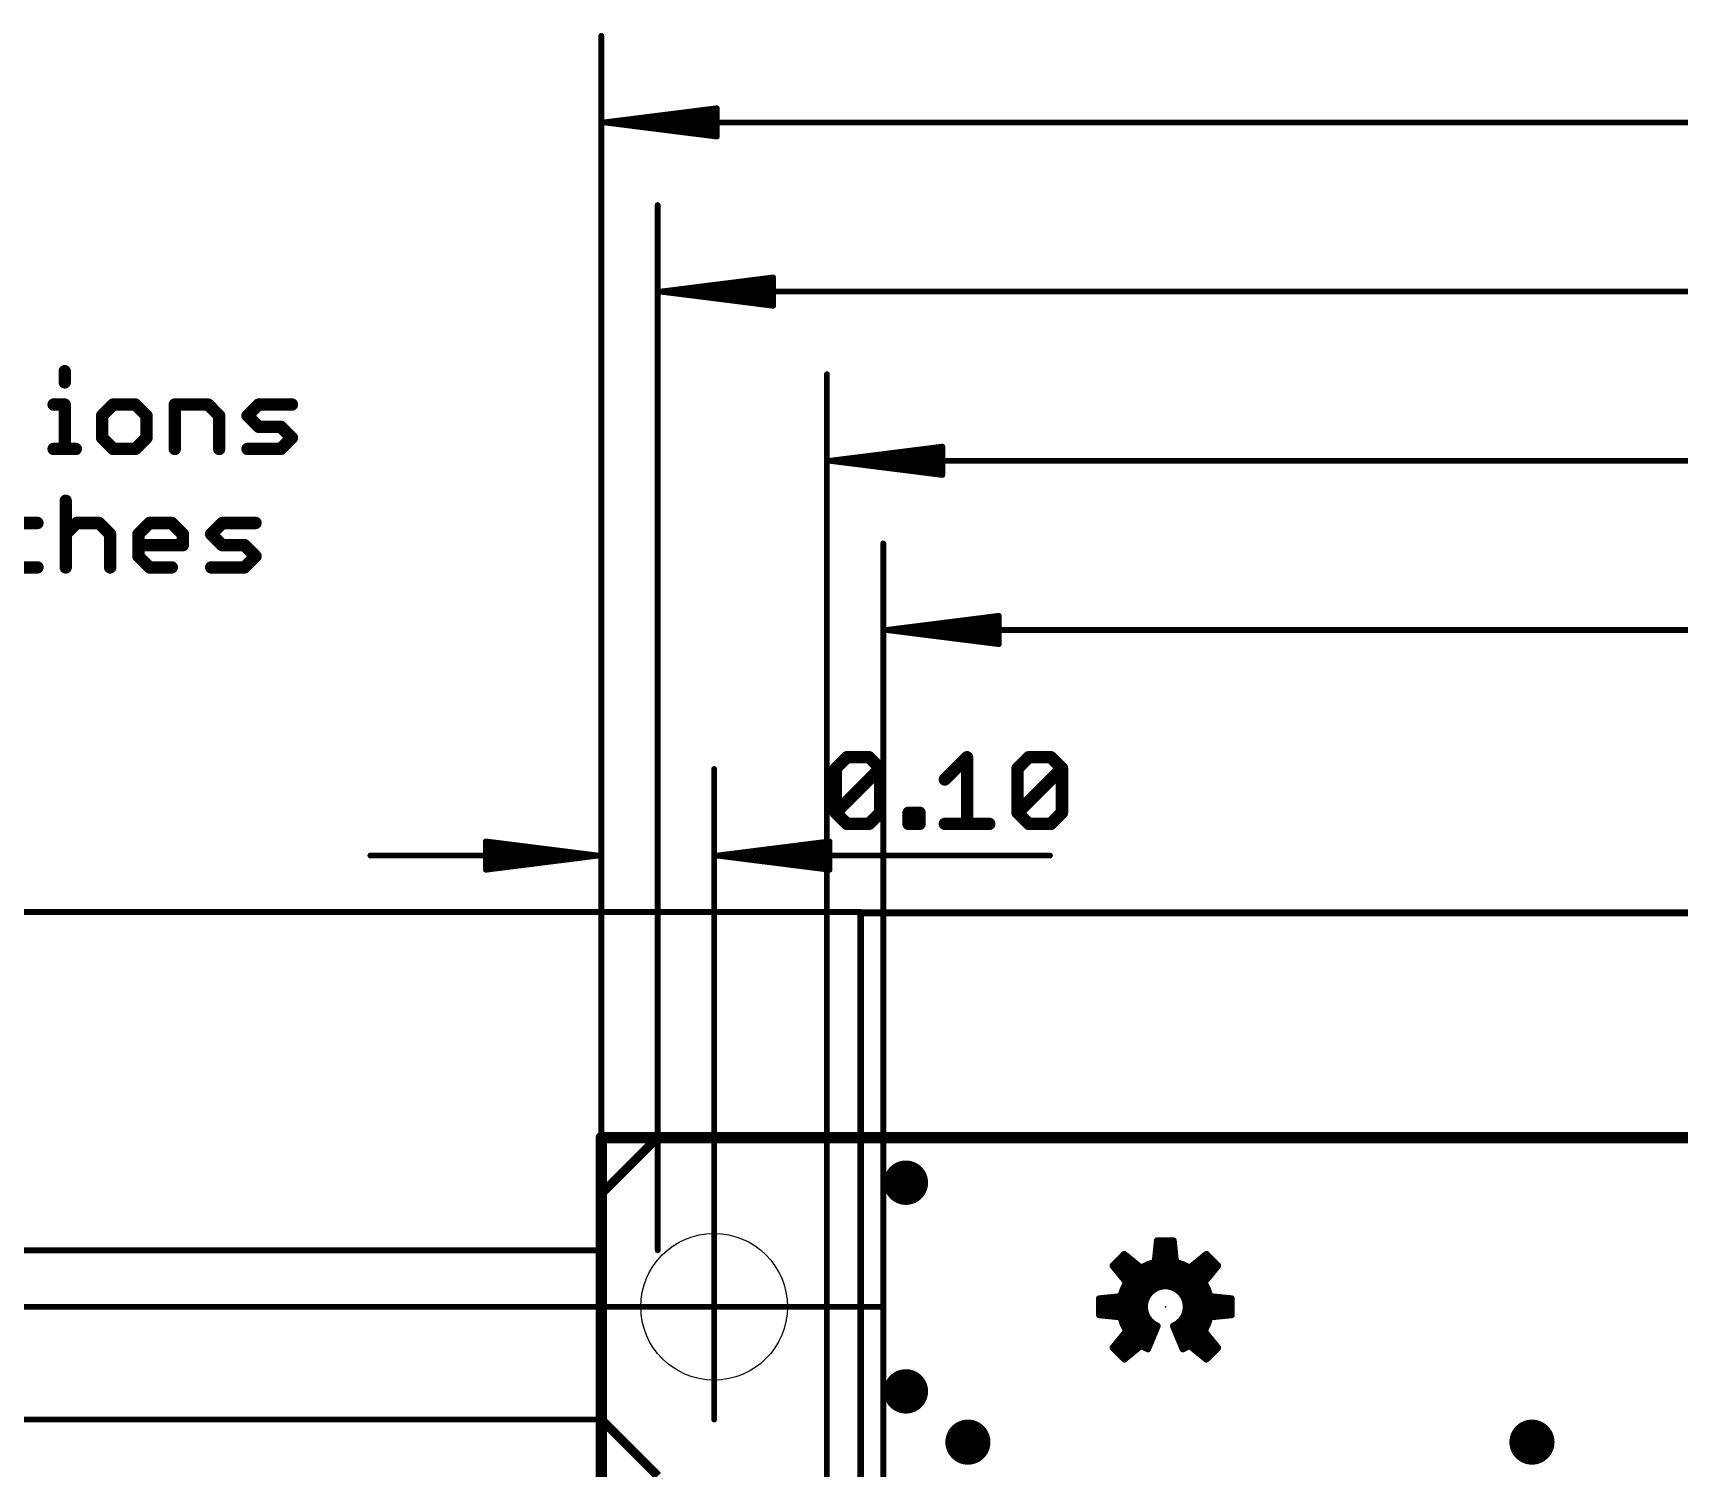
# Model space of a CAD drawing. Extents: x -38 to 87, y -12 to 48.
# Drawn here: x -12.8 to 24.27, y 15.42 to 47.73 of the extents above; entities that cross this region are included whole.
import ezdxf

# ---------------------------------------------------------------- set-up
doc = ezdxf.new("R2010")
doc.units = 0
for name, color, linetype in [('1', 12, 'CONTINUOUS'), ('16', 132, 'CONTINUOUS'), ('18', 110, 'CONTINUOUS'), ('20', 53, 'CONTINUOUS'), ('22', 40, 'CONTINUOUS'), ('23', 53, 'CONTINUOUS'), ('24', 53, 'CONTINUOUS'), ('47', 253, 'CONTINUOUS'), ('51', 53, 'CONTINUOUS')]:
    doc.layers.add(name, color=color, linetype=linetype)

# ---------------------------------------------------------------- blocks, each defined once
blk = doc.blocks.new('PIE')
at = {"const_width": 0.5}
blk.add_lwpolyline([(0, -0.25, 1), (0, 0.25, 1), (0, -0.25)], format="xyb", dxfattribs=at)
blk = doc.blocks.new('ROUNDV')
at = {"const_width": 0.5}
blk.add_lwpolyline([(0, -0.25, 1), (0, 0.25, 1), (0, -0.25)], format="xyb", dxfattribs=at)

msp = doc.modelspace()

# ---------------------------------------------------------------- linework, layer by layer
at = {"layer": '1', "const_width": 0.254}
for points in [[(0, 22.86), (0, 0)], [(68.58, 22.86), (0, 22.86)]]:
    msp.add_lwpolyline(points, dxfattribs=at)
at = {"layer": '1', "const_width": 0.127}
for points in [[(0.0635, 22.86, 1), (-0.0635, 22.86)], [(0, 22.9235, 1), (0, 22.7965)]]:
    msp.add_lwpolyline(points, format="xyb", dxfattribs=at)
at = {"layer": '16', "const_width": 0.254}
for points in [[(0, 22.86), (0, 0)], [(68.58, 22.86), (0, 22.86)]]:
    msp.add_lwpolyline(points, dxfattribs=at)
at = {"layer": '16', "const_width": 0.127}
for points in [[(0.0635, 22.86, 1), (-0.0635, 22.86)], [(0, 22.9235, 1), (0, 22.7965)]]:
    msp.add_lwpolyline(points, format="xyb", dxfattribs=at)
at = {"layer": '20', "const_width": 0.2032}
for points in [[(1.27, 22.86), (0, 21.59)], [(67.31, 22.86), (1.27, 22.86)], [(0, 21.59), (0, 16.51)], [(0, 16.51), (1.27, 15.24)]]:
    msp.add_lwpolyline(points, dxfattribs=at)
at = {"layer": '20', "const_width": 0.1016}
for points in [[(1.27, 22.9108, 1), (1.27, 22.8092)], [(1.3059, 22.8241, 1), (1.2341, 22.8959)], [(0.0508, 21.59, 1), (-0.0508, 21.59)], [(-0.0359, 21.6259, 1), (0.0359, 21.5541)], [(0.0359, 16.5459, 1), (-0.0359, 16.4741)], [(-0.0508, 16.51, 1), (0.0508, 16.51)]]:
    msp.add_lwpolyline(points, format="xyb", dxfattribs=at)
at = {"layer": '20'}
msp.add_circle((2.54, 19.05), 1.651, dxfattribs=at)
at = {"layer": '22', "const_width": 0.15}
for points in [[(12.468, 20.0549), (12.5172, 20.5388)], [(12.5031, 20.4), (12.8969, 20.4)], [(12.5172, 20.5388), (12.8828, 20.5388)], [(12.8828, 20.5388), (12.932, 20.0549)], [(11.518, 19.9735), (11.7765, 20.232)], [(11.8254, 19.5965), (11.518, 19.9735)], [(11.5372, 19.95), (12.1223, 19.95)], [(11.6445, 20.1), (11.9384, 20.1)], [(11.7765, 20.232), (12.1535, 19.9246)], [(12.1535, 19.9246), (12.3053, 20.0028)], [(12.2028, 19.95), (13.1972, 19.95)], [(12.3053, 20.0028), (12.468, 20.0549)], [(12.4726, 20.1), (12.9274, 20.1)], [(12.4878, 20.25), (12.9122, 20.25)], [(12.932, 20.0549), (13.0947, 20.0028)], [(13.0947, 20.0028), (13.2465, 19.9246)], [(13.2465, 19.9246), (13.6235, 20.232)], [(13.2777, 19.95), (13.8628, 19.95)], [(13.4616, 20.1), (13.7555, 20.1)], [(13.882, 19.9735), (13.5746, 19.5965)], [(13.6235, 20.232), (13.882, 19.9735)], [(11.6595, 19.8), (13.7405, 19.8)], [(11.7472, 19.4447), (11.8254, 19.5965)], [(11.7818, 19.65), (13.6182, 19.65)], [(13.5746, 19.5965), (13.6528, 19.4447)], [(11.2112, 19.2328), (11.6951, 19.282)], [(11.2112, 18.8672), (11.2112, 19.2328)], [(11.2112, 19.2), (12.2589, 19.2)], [(11.6951, 19.282), (11.7472, 19.4447)], [(11.7169, 19.35), (12.3426, 19.35)], [(11.7757, 19.5), (12.5811, 19.5)], [(12.2892, 19.2754), (12.2473, 19.1713)], [(12.3545, 19.3666), (12.2892, 19.2754)], [(12.4397, 19.4396), (12.3545, 19.3666)], [(12.5398, 19.4904), (12.4397, 19.4396)], [(12.649, 19.5158), (12.5398, 19.4904)], [(12.7612, 19.5146), (12.649, 19.5158)], [(12.8699, 19.4868), (12.7612, 19.5146)], [(12.8183, 19.5), (13.6243, 19.5)], [(12.9689, 19.4339), (12.8699, 19.4868)], [(13.0524, 19.359), (12.9689, 19.4339)], [(13.1158, 19.2664), (13.0524, 19.359)], [(13.0586, 19.35), (13.6831, 19.35)], [(13.1553, 19.1614), (13.1158, 19.2664)], [(13.1408, 19.2), (14.1888, 19.2)], [(13.6528, 19.4447), (13.7049, 19.282)], [(13.7049, 19.282), (14.1888, 19.2328)], [(14.1888, 19.2328), (14.1888, 18.8672)], [(11.2112, 19.05), (12.2325, 19.05)], [(11.2112, 18.9), (12.2595, 18.9)], [(11.6951, 18.818), (11.2112, 18.8672)], [(12.2473, 19.1713), (12.2315, 19.0602)], [(12.2315, 19.0602), (12.2424, 18.9485)], [(12.2424, 18.9485), (12.2797, 18.8427)], [(12.2797, 18.8427), (12.341, 18.7487)], [(13.0565, 18.7455), (13.1177, 18.8372)], [(13.1177, 18.8372), (13.1559, 18.9406)], [(13.1409, 18.9), (14.1888, 18.9)], [(13.1688, 19.05), (13.1553, 19.1614)], [(13.1559, 18.9406), (13.1688, 19.05)], [(13.1688, 19.05), (14.1888, 19.05)], [(14.1888, 18.8672), (13.7049, 18.818)], [(11.518, 18.1265), (11.8254, 18.5035)], [(11.7472, 18.6553), (11.6951, 18.818)], [(11.7169, 18.75), (12.3401, 18.75)], [(11.8254, 18.5035), (11.7472, 18.6553)], [(11.7757, 18.6), (12.5136, 18.6)], [(12.5206, 18.6169), (12.3053, 18.0972)], [(12.341, 18.7487), (12.4228, 18.672)], [(12.4228, 18.672), (12.5206, 18.6169)], [(12.8794, 18.6169), (12.9756, 18.6707)], [(13.0947, 18.0972), (12.8794, 18.6169)], [(12.8864, 18.6), (13.6243, 18.6)], [(12.9756, 18.6707), (13.0565, 18.7455)], [(13.0595, 18.75), (13.6831, 18.75)], [(13.6528, 18.6553), (13.5746, 18.5035)], [(13.5746, 18.5035), (13.882, 18.1265)], [(13.7049, 18.818), (13.6528, 18.6553)], [(11.7765, 17.868), (11.518, 18.1265)], [(11.5372, 18.15), (12.1224, 18.15)], [(11.6595, 18.3), (12.3893, 18.3)], [(12.1535, 18.1754), (11.7765, 17.868)], [(11.7818, 18.45), (12.4515, 18.45)], [(12.3053, 18.0972), (12.1535, 18.1754)], [(12.2028, 18.15), (12.3272, 18.15)], [(12.9485, 18.45), (13.6182, 18.45)], [(13.0107, 18.3), (13.7405, 18.3)], [(13.0728, 18.15), (13.1972, 18.15)], [(13.2465, 18.1754), (13.0947, 18.0972)], [(13.6235, 17.868), (13.2465, 18.1754)], [(13.2777, 18.15), (13.8628, 18.15)], [(13.882, 18.1265), (13.6235, 17.868)], [(11.6445, 18), (11.9384, 18)], [(13.4616, 18), (13.7555, 18)]]:
    msp.add_lwpolyline(points, dxfattribs=at)
at = {"layer": '22', "const_width": 0.075}
for points in [[(12.5031, 20.4375, 1), (12.5031, 20.3625)], [(12.5172, 20.5763, 1), (12.5172, 20.5013)], [(12.5545, 20.535, 1), (12.4799, 20.5426)], [(12.9201, 20.5426, 1), (12.8455, 20.535)], [(12.8828, 20.5013, 1), (12.8828, 20.5763)], [(12.8969, 20.3625, 1), (12.8969, 20.4375)], [(11.5471, 19.9972, 1), (11.4889, 19.9498)], [(11.4915, 20, 1), (11.5445, 19.947)], [(11.5372, 19.9875, 1), (11.5372, 19.9125)], [(11.6445, 20.1375, 1), (11.6445, 20.0625)], [(11.8002, 20.2611, 1), (11.7528, 20.2029)], [(11.803, 20.2055, 1), (11.75, 20.2585)], [(11.9384, 20.0625, 1), (11.9384, 20.1375)], [(12.1223, 19.9125, 1), (12.1223, 19.9875)], [(12.2028, 19.9875, 1), (12.2028, 19.9125)], [(12.2939, 20.0385, 1), (12.3168, 19.9671)], [(12.3225, 19.9695, 1), (12.2882, 20.0362)], [(12.4307, 20.0587, 1), (12.5053, 20.0511)], [(12.4726, 20.1375, 1), (12.4726, 20.0625)], [(12.4878, 20.2875, 1), (12.4878, 20.2125)], [(12.4794, 20.0192, 1), (12.4566, 20.0906)], [(12.9434, 20.0906, 1), (12.9206, 20.0192)], [(12.8947, 20.0511, 1), (12.9693, 20.0587)], [(12.9122, 20.2125, 1), (12.9122, 20.2875)], [(12.9274, 20.0625, 1), (12.9274, 20.1375)], [(13.1118, 20.0362, 1), (13.0775, 19.9695)], [(13.0832, 19.9671, 1), (13.1061, 20.0385)], [(13.1972, 19.9125, 1), (13.1972, 19.9875)], [(13.2777, 19.9875, 1), (13.2777, 19.9125)], [(13.4616, 20.1375, 1), (13.4616, 20.0625)], [(13.65, 20.2585, 1), (13.597, 20.2055)], [(13.6472, 20.2029, 1), (13.5998, 20.2611)], [(13.7555, 20.0625, 1), (13.7555, 20.1375)], [(13.9111, 19.9498, 1), (13.8529, 19.9972)], [(13.8555, 19.947, 1), (13.9085, 20)], [(13.8628, 19.9125, 1), (13.8628, 19.9875)], [(11.6595, 19.8375, 1), (11.6595, 19.7625)], [(11.7818, 19.6875, 1), (11.7818, 19.6125)], [(11.8587, 19.5793, 1), (11.7921, 19.6137)], [(11.7963, 19.5728, 1), (11.8545, 19.6202)], [(12.1363, 19.9579, 1), (12.1707, 19.8913)], [(12.1298, 19.8955, 1), (12.1772, 19.9537)], [(13.2228, 19.9537, 1), (13.2702, 19.8955)], [(13.2293, 19.8913, 1), (13.2637, 19.9579)], [(13.6079, 19.6137, 1), (13.5413, 19.5793)], [(13.5455, 19.6202, 1), (13.6037, 19.5728)], [(13.6182, 19.6125, 1), (13.6182, 19.6875)], [(13.7405, 19.7625, 1), (13.7405, 19.8375)], [(11.2487, 19.2328, 1), (11.1737, 19.2328)], [(11.2074, 19.2701, 1), (11.215, 19.1955)], [(11.2112, 19.2375, 1), (11.2112, 19.1625)], [(11.6594, 19.2934, 1), (11.7308, 19.2706)], [(11.7169, 19.3875, 1), (11.7169, 19.3125)], [(11.6989, 19.2447, 1), (11.6913, 19.3193)], [(11.7138, 19.4618, 1), (11.7805, 19.4275)], [(11.7829, 19.4332, 1), (11.7115, 19.4561)], [(11.7757, 19.5375, 1), (11.7757, 19.4625)], [(12.2587, 19.2972, 1), (12.3196, 19.2535)], [(12.3239, 19.2614, 1), (12.2544, 19.2894)], [(12.2589, 19.1625, 1), (12.2589, 19.2375)], [(12.3301, 19.395, 1), (12.3789, 19.3381)], [(12.385, 19.3447, 1), (12.324, 19.3884)], [(12.3426, 19.3125, 1), (12.3426, 19.3875)], [(12.4227, 19.4731, 1), (12.4566, 19.4062)], [(12.4641, 19.4112, 1), (12.4153, 19.4681)], [(12.5312, 19.5269, 1), (12.5483, 19.4538)], [(12.5567, 19.4569, 1), (12.5228, 19.5238)], [(12.5811, 19.4625, 1), (12.5811, 19.5375)], [(12.6494, 19.5533, 1), (12.6486, 19.4783)], [(12.6575, 19.4793, 1), (12.6405, 19.5524)], [(12.7705, 19.5509, 1), (12.7519, 19.4783)], [(12.7608, 19.4771, 1), (12.7616, 19.5521)], [(12.8183, 19.5375, 1), (12.8183, 19.4625)], [(12.8876, 19.5198, 1), (12.8522, 19.4537)], [(12.8606, 19.4504, 1), (12.8792, 19.5231)], [(12.9939, 19.4618, 1), (12.9439, 19.406)], [(12.9512, 19.4008, 1), (12.9866, 19.467)], [(13.0834, 19.3802, 1), (13.0215, 19.3378)], [(13.0586, 19.3875, 1), (13.0586, 19.3125)], [(13.0274, 19.3311, 1), (13.0775, 19.3869)], [(13.1509, 19.2796, 1), (13.0807, 19.2532)], [(13.0849, 19.2452, 1), (13.1468, 19.2876)], [(13.1408, 19.2375, 1), (13.1408, 19.1625)], [(13.6885, 19.4561, 1), (13.6171, 19.4332)], [(13.6195, 19.4275, 1), (13.6862, 19.4618)], [(13.6243, 19.4625, 1), (13.6243, 19.5375)], [(13.7087, 19.3193, 1), (13.7011, 19.2447)], [(13.6692, 19.2706, 1), (13.7406, 19.2934)], [(13.6831, 19.3125, 1), (13.6831, 19.3875)], [(14.2263, 19.2328, 1), (14.1513, 19.2328)], [(14.185, 19.1955, 1), (14.1926, 19.2701)], [(14.1888, 19.1625, 1), (14.1888, 19.2375)], [(11.2112, 19.0875, 1), (11.2112, 19.0125)], [(11.2112, 18.9375, 1), (11.2112, 18.8625)], [(11.215, 18.9045, 1), (11.2074, 18.8299)], [(11.1737, 18.8672, 1), (11.2487, 18.8672)], [(12.2688, 19.0638, 1), (12.1941, 19.0565)], [(12.1943, 19.0655, 1), (12.2686, 19.0549)], [(12.2778, 18.961, 1), (12.2071, 18.9361)], [(12.2051, 18.9448, 1), (12.2798, 18.9522)], [(12.2125, 19.1852, 1), (12.2821, 19.1573)], [(12.2845, 19.166, 1), (12.2102, 19.1766)], [(12.2325, 19.0125, 1), (12.2325, 19.0875)], [(12.3111, 18.8631, 1), (12.2482, 18.8222)], [(12.2595, 18.8625, 1), (12.2595, 18.9375)], [(13.1489, 18.8163, 1), (13.0865, 18.858)], [(13.1409, 18.9375, 1), (13.1409, 18.8625)], [(13.1926, 19.1659, 1), (13.1181, 19.1569)], [(13.1186, 18.945, 1), (13.1931, 18.9362)], [(13.1203, 19.1482, 1), (13.1904, 19.1746)], [(13.191, 18.9276, 1), (13.1207, 18.9535)], [(13.1688, 19.0875, 1), (13.1688, 19.0125)], [(13.206, 19.0456, 1), (13.1316, 19.0544)], [(13.1316, 19.0455, 1), (13.206, 19.0545)], [(14.1513, 18.8672, 1), (14.2263, 18.8672)], [(14.1926, 18.8299, 1), (14.185, 18.9045)], [(14.1888, 19.0125, 1), (14.1888, 19.0875)], [(14.1888, 18.8625, 1), (14.1888, 18.9375)], [(11.7308, 18.8294, 1), (11.6594, 18.8066)], [(11.7169, 18.7875, 1), (11.7169, 18.7125)], [(11.6913, 18.7807, 1), (11.6989, 18.8553)], [(11.7805, 18.6725, 1), (11.7138, 18.6382)], [(11.7115, 18.6439, 1), (11.7829, 18.6668)], [(11.7757, 18.6375, 1), (11.7757, 18.5625)], [(11.7921, 18.4863, 1), (11.8587, 18.5207)], [(11.8545, 18.4798, 1), (11.7963, 18.5272)], [(12.2443, 18.8302, 1), (12.315, 18.8551)], [(12.3666, 18.776, 1), (12.3153, 18.7213)], [(12.3095, 18.7282, 1), (12.3724, 18.7692)], [(12.3401, 18.7125, 1), (12.3401, 18.7875)], [(12.4412, 18.7046, 1), (12.4044, 18.6393)], [(12.3972, 18.6446, 1), (12.4485, 18.6993)], [(12.5552, 18.6025, 1), (12.486, 18.6313)], [(12.5022, 18.5842, 1), (12.539, 18.6496)], [(12.5136, 18.5625, 1), (12.5136, 18.6375)], [(12.914, 18.6313, 1), (12.8448, 18.6025)], [(12.8611, 18.6496, 1), (12.8977, 18.5842)], [(12.8864, 18.6375, 1), (12.8864, 18.5625)], [(12.9501, 18.6983, 1), (13.001, 18.6432)], [(12.9939, 18.638, 1), (12.9572, 18.7035)], [(13.0253, 18.7664, 1), (13.0877, 18.7247)], [(13.0595, 18.7875, 1), (13.0595, 18.7125)], [(13.0819, 18.718, 1), (13.031, 18.7731)], [(13.0825, 18.8501, 1), (13.1529, 18.8242)], [(13.6037, 18.5272, 1), (13.5455, 18.4798)], [(13.5413, 18.5207, 1), (13.6079, 18.4863)], [(13.6171, 18.6668, 1), (13.6885, 18.6439)], [(13.6862, 18.6382, 1), (13.6195, 18.6725)], [(13.6243, 18.5625, 1), (13.6243, 18.6375)], [(13.7011, 18.8553, 1), (13.7087, 18.7807)], [(13.7406, 18.8066, 1), (13.6692, 18.8294)], [(13.6831, 18.7125, 1), (13.6831, 18.7875)], [(11.5445, 18.153, 1), (11.4915, 18.1)], [(11.4889, 18.1502, 1), (11.5471, 18.1028)], [(11.5372, 18.1875, 1), (11.5372, 18.1125)], [(11.6595, 18.3375, 1), (11.6595, 18.2625)], [(11.7818, 18.4875, 1), (11.7818, 18.4125)], [(12.1707, 18.2087, 1), (12.1363, 18.1421)], [(12.1224, 18.1125, 1), (12.1224, 18.1875)], [(12.1772, 18.1463, 1), (12.1298, 18.2045)], [(12.2028, 18.1875, 1), (12.2028, 18.1125)], [(12.2881, 18.0639, 1), (12.3225, 18.1305)], [(12.3272, 18.1125, 1), (12.3272, 18.1875)], [(12.3893, 18.2625, 1), (12.3893, 18.3375)], [(12.4515, 18.4125, 1), (12.4515, 18.4875)], [(12.9485, 18.4875, 1), (12.9485, 18.4125)], [(13.0107, 18.3375, 1), (13.0107, 18.2625)], [(13.0728, 18.1875, 1), (13.0728, 18.1125)], [(13.0775, 18.1305, 1), (13.1119, 18.0639)], [(13.1972, 18.1125, 1), (13.1972, 18.1875)], [(13.2702, 18.2045, 1), (13.2228, 18.1463)], [(13.2637, 18.1421, 1), (13.2293, 18.2087)], [(13.2777, 18.1875, 1), (13.2777, 18.1125)], [(13.6182, 18.4125, 1), (13.6182, 18.4875)], [(13.7405, 18.2625, 1), (13.7405, 18.3375)], [(13.8529, 18.1028, 1), (13.9111, 18.1502)], [(13.9085, 18.1, 1), (13.8555, 18.153)], [(13.8628, 18.1125, 1), (13.8628, 18.1875)], [(11.6445, 18.0375, 1), (11.6445, 17.9625)], [(11.7528, 17.8971, 1), (11.8002, 17.8389)], [(11.75, 17.8415, 1), (11.803, 17.8945)], [(11.9384, 17.9625, 1), (11.9384, 18.0375)], [(12.2707, 18.1116, 1), (12.3399, 18.0828)], [(13.0601, 18.0828, 1), (13.1293, 18.1116)], [(13.4616, 18.0375, 1), (13.4616, 17.9625)], [(13.597, 17.8945, 1), (13.65, 17.8415)], [(13.5998, 17.8389, 1), (13.6472, 17.8971)], [(13.7555, 17.9625, 1), (13.7555, 18.0375)]]:
    msp.add_lwpolyline(points, format="xyb", dxfattribs=at)
at = {"layer": '23'}
for p in [(6.858, 21.844), (2.54, 19.05)]:
    msp.add_point(p, dxfattribs=at)
at = {"layer": '24'}
for p in [(12.7, 19.05), (6.858, 17.145)]:
    msp.add_point(p, dxfattribs=at)
at = {"layer": '47'}
for points, const_width in [([(0, 19.05), (0, 47.67)], 0.13), ([(0.065, 45.72), (2.6, 46.0392)], 0.13), ([(0.065, 45.72), (2.6, 45.98)], 0.13), ([(2.6, 46.0392), (2.6, 45.4008)], 0.13), ([(0.065, 45.72), (2.6, 45.85)], 0.13), ([(0.065, 45.72), (68.515, 45.72)], 0.13), ([(2.6, 45.4008), (0.065, 45.72)], 0.13), ([(2.6, 45.59), (0.065, 45.72)], 0.13), ([(2.6, 45.46), (0.065, 45.72)], 0.13), ([(1.27, 20.32), (1.27, 43.86)], 0.13), ([(1.335, 41.91), (3.87, 42.2292)], 0.13), ([(3.87, 42.2292), (3.87, 41.5908)], 0.13), ([(1.335, 41.91), (3.87, 42.17)], 0.13), ([(1.335, 41.91), (3.87, 42.04)], 0.13), ([(1.335, 41.91), (67.245, 41.91)], 0.13), ([(3.87, 41.5908), (1.335, 41.91)], 0.13), ([(3.87, 41.78), (1.335, 41.91)], 0.13), ([(3.87, 41.65), (1.335, 41.91)], 0.13), ([(-12.0816, 40.1166), (-12.0816, 39.8666)], 0.2794), ([(5.08, 11.43), (5.08, 40.05)], 0.13), ([(-12.3316, 39.3666), (-12.0816, 39.3666)], 0.2794), ([(-12.0816, 39.3666), (-12.0816, 38.3667)], 0.2794), ([(-10.9902, 39.3666), (-11.2401, 39.1166)], 0.2794), ([(-10.4902, 39.3666), (-10.9902, 39.3666)], 0.2794), ([(-10.2402, 39.1166), (-10.4902, 39.3666)], 0.2794), ([(-9.603, 38.3667), (-9.603, 39.3666)], 0.2794), ([(-9.603, 39.3666), (-8.853, 39.3666)], 0.2794), ([(-8.853, 39.3666), (-8.6031, 39.1166)], 0.2794), ([(-7.9658, 39.1166), (-7.7159, 39.3666)], 0.2794), ([(-7.7159, 39.3666), (-6.9659, 39.3666)], 0.2794), ([(-11.2401, 39.1166), (-11.2401, 38.6167)], 0.2794), ([(-10.2402, 38.6167), (-10.2402, 39.1166)], 0.2794), ([(-8.6031, 39.1166), (-8.6031, 38.3667)], 0.2794), ([(-7.7159, 38.8667), (-7.9658, 39.1166)], 0.2794), ([(-7.2159, 38.8667), (-7.7159, 38.8667)], 0.2794), ([(-6.9659, 38.6167), (-7.2159, 38.8667)], 0.2794), ([(-11.2401, 38.6167), (-10.9902, 38.3667)], 0.2794), ([(-10.4902, 38.3667), (-10.2402, 38.6167)], 0.2794), ([(-7.2159, 38.3667), (-6.9659, 38.6167)], 0.2794), ([(-12.3316, 38.3667), (-11.8316, 38.3667)], 0.2794), ([(-10.9902, 38.3667), (-10.4902, 38.3667)], 0.2794), ([(-7.9658, 38.3667), (-7.2159, 38.3667)], 0.2794), ([(5.145, 38.1), (7.68, 38.4192)], 0.13), ([(5.145, 38.1), (7.68, 38.36)], 0.13), ([(5.145, 38.1), (7.68, 38.23)], 0.13), ([(7.68, 38.4192), (7.68, 37.7808)], 0.13), ([(5.145, 38.1), (63.435, 38.1)], 0.13), ([(7.68, 37.7808), (5.145, 38.1)], 0.13), ([(7.68, 37.97), (5.145, 38.1)], 0.13), ([(7.68, 37.84), (5.145, 38.1)], 0.13), ([(-12.0587, 37.1996), (-12.0587, 35.6997)], 0.2794), ([(-12.696, 36.6996), (-13.4459, 36.6996)], 0.2794), ([(-12.0587, 36.4496), (-11.8087, 36.6996)], 0.2794), ([(-11.8087, 36.6996), (-11.3088, 36.6996)], 0.2794), ([(-11.3088, 36.6996), (-11.0588, 36.4496)], 0.2794), ([(-10.4216, 36.4496), (-10.1716, 36.6996)], 0.2794), ([(-10.1716, 36.6996), (-9.6716, 36.6996)], 0.2794), ([(-9.6716, 36.6996), (-9.4216, 36.4496)], 0.2794), ([(-8.7844, 36.4496), (-8.5344, 36.6996)], 0.2794), ([(-8.5344, 36.6996), (-7.7845, 36.6996)], 0.2794), ([(-11.0588, 36.4496), (-11.0588, 35.6997)], 0.2794), ([(-10.4216, 35.9497), (-10.4216, 36.4496)], 0.2794), ([(-9.4216, 36.1997), (-10.4216, 36.1997)], 0.2794), ([(-9.4216, 36.4496), (-9.4216, 36.1997)], 0.2794), ([(-8.5344, 36.1997), (-8.7844, 36.4496)], 0.2794), ([(-8.0345, 36.1997), (-8.5344, 36.1997)], 0.2794), ([(-7.7845, 35.9497), (-8.0345, 36.1997)], 0.2794), ([(-10.1716, 35.6997), (-10.4216, 35.9497)], 0.2794), ([(-8.0345, 35.6997), (-7.7845, 35.9497)], 0.2794), ([(6.35, 0), (6.35, 36.24)], 0.13), ([(-13.4459, 35.6997), (-12.696, 35.6997)], 0.2794), ([(-9.6716, 35.6997), (-10.1716, 35.6997)], 0.2794), ([(-8.7844, 35.6997), (-8.0345, 35.6997)], 0.2794), ([(6.415, 34.29), (8.95, 34.6092)], 0.13), ([(6.415, 34.29), (8.95, 34.55)], 0.13), ([(6.415, 34.29), (8.95, 34.42)], 0.13), ([(8.95, 34.6092), (8.95, 33.9708)], 0.13), ([(6.415, 34.29), (62.165, 34.29)], 0.13), ([(8.95, 33.9708), (6.415, 34.29)], 0.13), ([(8.95, 34.16), (6.415, 34.29)], 0.13), ([(8.95, 34.03), (6.415, 34.29)], 0.13), ([(5.2797, 31.1741), (5.5297, 31.4241)], 0.2794), ([(5.5297, 31.4241), (6.0296, 31.4241)], 0.2794), ([(6.0296, 31.4241), (6.2796, 31.1741)], 0.2794), ([(7.7354, 30.9241), (8.2354, 31.4241)], 0.2794), ([(8.2354, 31.4241), (8.2354, 29.9242)], 0.2794), ([(9.3726, 31.1741), (9.6226, 31.4241)], 0.2794), ([(9.6226, 31.4241), (10.1225, 31.4241)], 0.2794), ([(10.1225, 31.4241), (10.3725, 31.1741)], 0.2794), ([(0, 16.51), (0, 31.16)], 0.13), ([(2.54, 16.51), (2.54, 31.16)], 0.13), ([(5.2797, 30.1742), (5.2797, 31.1741)], 0.2794), ([(5.2797, 30.1742), (6.2796, 31.1741)], 0.2794), ([(6.2796, 31.1741), (6.2796, 30.1742)], 0.2794), ([(9.3726, 30.1742), (9.3726, 31.1741)], 0.2794), ([(9.3726, 30.1742), (10.3725, 31.1741)], 0.2794), ([(10.3725, 31.1741), (10.3725, 30.1742)], 0.2794), ([(5.5297, 29.9242), (5.2797, 30.1742)], 0.2794), ([(6.0296, 29.9242), (5.5297, 29.9242)], 0.2794), ([(6.2796, 30.1742), (6.0296, 29.9242)], 0.2794), ([(6.9169, 29.9242), (6.9169, 30.1742)], 0.2794), ([(6.9169, 30.1742), (7.1668, 30.1742)], 0.2794), ([(7.1668, 29.9242), (6.9169, 29.9242)], 0.2794), ([(7.1668, 30.1742), (7.1668, 29.9242)], 0.2794), ([(7.7354, 29.9242), (8.7354, 29.9242)], 0.2794), ([(9.6226, 29.9242), (9.3726, 30.1742)], 0.2794), ([(10.1225, 29.9242), (9.6226, 29.9242)], 0.2794), ([(10.3725, 30.1742), (10.1225, 29.9242)], 0.2794), ([(-0.065, 29.21), (-2.6, 29.5292)], 0.13), ([(-2.6, 29.5292), (-2.6, 28.8908)], 0.13), ([(-0.065, 29.21), (-2.6, 29.47)], 0.13), ([(-0.065, 29.21), (-2.6, 29.34)], 0.13), ([(2.605, 29.21), (5.14, 29.5292)], 0.13), ([(2.605, 29.21), (5.14, 29.47)], 0.13), ([(2.605, 29.21), (5.14, 29.34)], 0.13), ([(5.14, 29.5292), (5.14, 28.8908)], 0.13), ([(-0.065, 29.21), (-5.2, 29.21)], 0.13), ([(-2.6, 28.8908), (-0.065, 29.21)], 0.13), ([(-2.6, 29.08), (-0.065, 29.21)], 0.13), ([(-2.6, 28.95), (-0.065, 29.21)], 0.13), ([(2.605, 29.21), (10.1028, 29.21)], 0.13), ([(5.14, 28.8908), (2.605, 29.21)], 0.13), ([(5.14, 29.08), (2.605, 29.21)], 0.13), ([(5.14, 28.95), (2.605, 29.21)], 0.13), ([(5.842, 27.94), (-37.51, 27.94)], 0.13), ([(0, 20.32), (-33.7, 20.32)], 0.13), ([(6.35, 19.05), (-19.73, 19.05)], 0.13), ([(0, 16.51), (-15.92, 16.51)], 0.13)]:
    msp.add_lwpolyline(points, dxfattribs=dict(at, const_width=const_width))
for points, const_width in [([(0.0325, 47.67, 1), (-0.0325, 47.67)], 0.065), ([(2.6325, 46.0392, 1), (2.5675, 46.0392)], 0.065), ([(2.6041, 46.007, 1), (2.5959, 46.0715)], 0.065), ([(2.6033, 45.9477, 1), (2.5967, 46.0123)], 0.065), ([(0.065, 45.7525, 1), (0.065, 45.6875)], 0.065), ([(0.0691, 45.7522, 1), (0.0609, 45.6878)], 0.065), ([(0.0633, 45.7525, 1), (0.0667, 45.6875)], 0.065), ([(0.0667, 45.7525, 1), (0.0633, 45.6875)], 0.065), ([(0.0683, 45.7523, 1), (0.0617, 45.6877)], 0.065), ([(0.0617, 45.7523, 1), (0.0683, 45.6877)], 0.065), ([(0.0609, 45.7522, 1), (0.0691, 45.6878)], 0.065), ([(2.6017, 45.8175, 1), (2.5983, 45.8825)], 0.065), ([(2.5983, 45.5575, 1), (2.6017, 45.6225)], 0.065), ([(2.5675, 45.4008, 1), (2.6325, 45.4008)], 0.065), ([(2.5959, 45.3685, 1), (2.6041, 45.433)], 0.065), ([(2.5967, 45.4277, 1), (2.6033, 45.4923)], 0.065), ([(1.3025, 43.86, 1), (1.2375, 43.86)], 0.065), ([(3.9025, 42.2292, 1), (3.8375, 42.2292)], 0.065), ([(3.8741, 42.197, 1), (3.8659, 42.2615)], 0.065), ([(1.335, 41.9425, 1), (1.335, 41.8775)], 0.065), ([(1.3391, 41.9422, 1), (1.3309, 41.8778)], 0.065), ([(1.3333, 41.9425, 1), (1.3367, 41.8775)], 0.065), ([(1.3367, 41.9425, 1), (1.3333, 41.8775)], 0.065), ([(1.3383, 41.9423, 1), (1.3317, 41.8777)], 0.065), ([(1.3317, 41.9423, 1), (1.3383, 41.8777)], 0.065), ([(1.3309, 41.9422, 1), (1.3391, 41.8778)], 0.065), ([(3.8733, 42.1377, 1), (3.8667, 42.2023)], 0.065), ([(3.8717, 42.0075, 1), (3.8683, 42.0725)], 0.065), ([(3.8375, 41.5908, 1), (3.9025, 41.5908)], 0.065), ([(3.8659, 41.5585, 1), (3.8741, 41.623)], 0.065), ([(3.8667, 41.6177, 1), (3.8733, 41.6823)], 0.065), ([(3.8683, 41.7475, 1), (3.8717, 41.8125)], 0.065), ([(-12.0118, 40.1166, 1), (-12.1515, 40.1166)], 0.1397), ([(5.1125, 40.05, 1), (5.0475, 40.05)], 0.065), ([(-12.1515, 39.8666, 1), (-12.0118, 39.8666)], 0.1397), ([(-12.3316, 39.4365, 1), (-12.3316, 39.2968)], 0.1397), ([(-12.0118, 39.3666, 1), (-12.1515, 39.3666)], 0.1397), ([(-12.0816, 39.2968, 1), (-12.0816, 39.4365)], 0.1397), ([(-10.9902, 39.4365, 1), (-10.9902, 39.2968)], 0.1397), ([(-10.9408, 39.3172, 1), (-11.0396, 39.416)], 0.1397), ([(-10.4408, 39.416, 1), (-10.5396, 39.3172)], 0.1397), ([(-10.4902, 39.2968, 1), (-10.4902, 39.4365)], 0.1397), ([(-9.603, 39.4365, 1), (-9.603, 39.2968)], 0.1397), ([(-9.5331, 39.3666, 1), (-9.6728, 39.3666)], 0.1397), ([(-8.8037, 39.416, 1), (-8.9024, 39.3172)], 0.1397), ([(-8.853, 39.2968, 1), (-8.853, 39.4365)], 0.1397), ([(-7.7159, 39.4365, 1), (-7.7159, 39.2968)], 0.1397), ([(-7.6665, 39.3172, 1), (-7.7652, 39.416)], 0.1397), ([(-6.9659, 39.2968, 1), (-6.9659, 39.4365)], 0.1397), ([(-11.1703, 39.1166, 1), (-11.31, 39.1166)], 0.1397), ([(-11.2895, 39.166, 1), (-11.1908, 39.0672)], 0.1397), ([(-10.1704, 39.1166, 1), (-10.3101, 39.1166)], 0.1397), ([(-10.2896, 39.0672, 1), (-10.1908, 39.166)], 0.1397), ([(-8.5332, 39.1166, 1), (-8.6729, 39.1166)], 0.1397), ([(-8.6525, 39.0672, 1), (-8.5537, 39.166)], 0.1397), ([(-7.9164, 39.166, 1), (-8.0152, 39.0672)], 0.1397), ([(-8.0152, 39.166, 1), (-7.9164, 39.0672)], 0.1397), ([(-7.7159, 38.9365, 1), (-7.7159, 38.7968)], 0.1397), ([(-7.7652, 38.8173, 1), (-7.6665, 38.9161)], 0.1397), ([(-7.1665, 38.9161, 1), (-7.2653, 38.8173)], 0.1397), ([(-7.2159, 38.7968, 1), (-7.2159, 38.9365)], 0.1397), ([(-11.31, 38.6167, 1), (-11.1703, 38.6167)], 0.1397), ([(-11.1908, 38.6661, 1), (-11.2895, 38.5673)], 0.1397), ([(-10.3101, 38.6167, 1), (-10.1704, 38.6167)], 0.1397), ([(-10.1908, 38.5673, 1), (-10.2896, 38.6661)], 0.1397), ([(-6.9165, 38.5673, 1), (-7.0153, 38.6661)], 0.1397), ([(-7.0153, 38.5673, 1), (-6.9165, 38.6661)], 0.1397), ([(-12.3316, 38.4366, 1), (-12.3316, 38.2968)], 0.1397), ([(-12.1515, 38.3667, 1), (-12.0118, 38.3667)], 0.1397), ([(-11.8316, 38.2968, 1), (-11.8316, 38.4366)], 0.1397), ([(-10.9902, 38.4366, 1), (-10.9902, 38.2968)], 0.1397), ([(-11.0396, 38.3173, 1), (-10.9408, 38.4161)], 0.1397), ([(-10.5396, 38.4161, 1), (-10.4408, 38.3173)], 0.1397), ([(-10.4902, 38.2968, 1), (-10.4902, 38.4366)], 0.1397), ([(-9.6728, 38.3667, 1), (-9.5331, 38.3667)], 0.1397), ([(-8.6729, 38.3667, 1), (-8.5332, 38.3667)], 0.1397), ([(-7.9658, 38.4366, 1), (-7.9658, 38.2968)], 0.1397), ([(-7.2653, 38.4161, 1), (-7.1665, 38.3173)], 0.1397), ([(-7.2159, 38.2968, 1), (-7.2159, 38.4366)], 0.1397), ([(7.7125, 38.4192, 1), (7.6475, 38.4192)], 0.065), ([(7.6841, 38.387, 1), (7.6759, 38.4515)], 0.065), ([(7.6833, 38.3277, 1), (7.6767, 38.3923)], 0.065), ([(7.6817, 38.1975, 1), (7.6783, 38.2625)], 0.065), ([(5.145, 38.1325, 1), (5.145, 38.0675)], 0.065), ([(5.1491, 38.1322, 1), (5.1409, 38.0678)], 0.065), ([(5.1433, 38.1325, 1), (5.1467, 38.0675)], 0.065), ([(5.1467, 38.1325, 1), (5.1433, 38.0675)], 0.065), ([(5.1483, 38.1323, 1), (5.1417, 38.0677)], 0.065), ([(5.1417, 38.1323, 1), (5.1483, 38.0677)], 0.065), ([(5.1409, 38.1322, 1), (5.1491, 38.0678)], 0.065), ([(7.6475, 37.7808, 1), (7.7125, 37.7808)], 0.065), ([(7.6759, 37.7485, 1), (7.6841, 37.813)], 0.065), ([(7.6767, 37.8077, 1), (7.6833, 37.8723)], 0.065), ([(7.6783, 37.9375, 1), (7.6817, 38.0025)], 0.065), ([(-11.9889, 37.1996, 1), (-12.1286, 37.1996)], 0.1397), ([(-12.696, 36.6298, 1), (-12.696, 36.7695)], 0.1397), ([(-11.8087, 36.7695, 1), (-11.8087, 36.6298)], 0.1397), ([(-11.7594, 36.6502, 1), (-11.8581, 36.749)], 0.1397), ([(-11.2594, 36.749, 1), (-11.3582, 36.6502)], 0.1397), ([(-11.3088, 36.6298, 1), (-11.3088, 36.7695)], 0.1397), ([(-10.1716, 36.7695, 1), (-10.1716, 36.6298)], 0.1397), ([(-10.1222, 36.6502, 1), (-10.221, 36.749)], 0.1397), ([(-9.6222, 36.749, 1), (-9.721, 36.6502)], 0.1397), ([(-9.6716, 36.6298, 1), (-9.6716, 36.7695)], 0.1397), ([(-8.5344, 36.7695, 1), (-8.5344, 36.6298)], 0.1397), ([(-8.485, 36.6502, 1), (-8.5838, 36.749)], 0.1397), ([(-7.7845, 36.6298, 1), (-7.7845, 36.7695)], 0.1397), ([(-12.1081, 36.499, 1), (-12.0093, 36.4002)], 0.1397), ([(-10.989, 36.4496, 1), (-11.1287, 36.4496)], 0.1397), ([(-11.1082, 36.4002, 1), (-11.0094, 36.499)], 0.1397), ([(-10.3517, 36.4496, 1), (-10.4914, 36.4496)], 0.1397), ([(-10.471, 36.499, 1), (-10.3722, 36.4002)], 0.1397), ([(-10.4216, 36.2695, 1), (-10.4216, 36.1298)], 0.1397), ([(-9.3518, 36.4496, 1), (-9.4915, 36.4496)], 0.1397), ([(-9.471, 36.4002, 1), (-9.3723, 36.499)], 0.1397), ([(-9.4216, 36.1298, 1), (-9.4216, 36.2695)], 0.1397), ([(-8.735, 36.499, 1), (-8.8338, 36.4002)], 0.1397), ([(-8.8338, 36.499, 1), (-8.735, 36.4002)], 0.1397), ([(-8.5344, 36.2695, 1), (-8.5344, 36.1298)], 0.1397), ([(-7.9851, 36.2491, 1), (-8.0839, 36.1503)], 0.1397), ([(-8.0345, 36.1298, 1), (-8.0345, 36.2695)], 0.1397), ([(-10.3722, 35.9991, 1), (-10.471, 35.9003)], 0.1397), ([(-10.4914, 35.9497, 1), (-10.3517, 35.9497)], 0.1397), ([(-9.4915, 36.1997, 1), (-9.3518, 36.1997)], 0.1397), ([(-8.5838, 36.1503, 1), (-8.485, 36.2491)], 0.1397), ([(-7.7351, 35.9003, 1), (-7.8339, 35.9991)], 0.1397), ([(-7.8339, 35.9003, 1), (-7.7351, 35.9991)], 0.1397), ([(6.3825, 36.24, 1), (6.3175, 36.24)], 0.065), ([(-12.696, 35.6298, 1), (-12.696, 35.7696)], 0.1397), ([(-12.1286, 35.6997, 1), (-11.9889, 35.6997)], 0.1397), ([(-11.1287, 35.6997, 1), (-10.989, 35.6997)], 0.1397), ([(-10.1716, 35.7696, 1), (-10.1716, 35.6298)], 0.1397), ([(-10.221, 35.6503, 1), (-10.1222, 35.7491)], 0.1397), ([(-9.6716, 35.6298, 1), (-9.6716, 35.7696)], 0.1397), ([(-8.7844, 35.7696, 1), (-8.7844, 35.6298)], 0.1397), ([(-8.0839, 35.7491, 1), (-7.9851, 35.6503)], 0.1397), ([(-8.0345, 35.6298, 1), (-8.0345, 35.7696)], 0.1397), ([(8.9825, 34.6092, 1), (8.9175, 34.6092)], 0.065), ([(8.9541, 34.577, 1), (8.9459, 34.6415)], 0.065), ([(8.9533, 34.5177, 1), (8.9467, 34.5823)], 0.065), ([(8.9517, 34.3875, 1), (8.9483, 34.4525)], 0.065), ([(6.415, 34.3225, 1), (6.415, 34.2575)], 0.065), ([(6.4191, 34.3222, 1), (6.4109, 34.2578)], 0.065), ([(6.4133, 34.3225, 1), (6.4167, 34.2575)], 0.065), ([(6.4167, 34.3225, 1), (6.4133, 34.2575)], 0.065), ([(6.4183, 34.3223, 1), (6.4117, 34.2577)], 0.065), ([(6.4117, 34.3223, 1), (6.4183, 34.2577)], 0.065), ([(6.4109, 34.3222, 1), (6.4191, 34.2578)], 0.065), ([(8.9483, 34.1275, 1), (8.9517, 34.1925)], 0.065), ([(8.9175, 33.9708, 1), (8.9825, 33.9708)], 0.065), ([(8.9459, 33.9385, 1), (8.9541, 34.003)], 0.065), ([(8.9467, 33.9977, 1), (8.9533, 34.0623)], 0.065), ([(5.5297, 31.4939, 1), (5.5297, 31.3542)], 0.1397), ([(5.5791, 31.3747, 1), (5.4803, 31.4735)], 0.1397), ([(6.079, 31.4735, 1), (5.9802, 31.3747)], 0.1397), ([(6.0296, 31.3542, 1), (6.0296, 31.4939)], 0.1397), ([(8.3052, 31.4241, 1), (8.1655, 31.4241)], 0.1397), ([(8.2848, 31.3747, 1), (8.186, 31.4735)], 0.1397), ([(9.6226, 31.4939, 1), (9.6226, 31.3542)], 0.1397), ([(9.672, 31.3747, 1), (9.5732, 31.4735)], 0.1397), ([(10.1719, 31.4735, 1), (10.0731, 31.3747)], 0.1397), ([(10.1225, 31.3542, 1), (10.1225, 31.4939)], 0.1397), ([(0.0325, 31.16, 1), (-0.0325, 31.16)], 0.065), ([(2.5725, 31.16, 1), (2.5075, 31.16)], 0.065), ([(5.2303, 31.2235, 1), (5.3291, 31.1247)], 0.1397), ([(5.3495, 31.1741, 1), (5.2099, 31.1741)], 0.1397), ([(6.3495, 31.1741, 1), (6.2098, 31.1741)], 0.1397), ([(6.329, 31.1247, 1), (6.2302, 31.2235)], 0.1397), ([(6.2302, 31.1247, 1), (6.329, 31.2235)], 0.1397), ([(9.4424, 31.1741, 1), (9.3027, 31.1741)], 0.1397), ([(9.3232, 31.2235, 1), (9.422, 31.1247)], 0.1397), ([(10.4424, 31.1741, 1), (10.3027, 31.1741)], 0.1397), ([(10.4219, 31.1247, 1), (10.3231, 31.2235)], 0.1397), ([(10.3231, 31.1247, 1), (10.4219, 31.2235)], 0.1397), ([(7.686, 30.9735, 1), (7.7848, 30.8747)], 0.1397), ([(5.3291, 30.2236, 1), (5.2303, 30.1248)], 0.1397), ([(5.2303, 30.2236, 1), (5.3291, 30.1248)], 0.1397), ([(5.2099, 30.1742, 1), (5.3495, 30.1742)], 0.1397), ([(5.5297, 29.9941, 1), (5.5297, 29.8544)], 0.1397), ([(5.4803, 29.8748, 1), (5.5791, 29.9736)], 0.1397), ([(5.9802, 29.9736, 1), (6.079, 29.8748)], 0.1397), ([(6.0296, 29.8544, 1), (6.0296, 29.9941)], 0.1397), ([(6.2098, 30.1742, 1), (6.3495, 30.1742)], 0.1397), ([(6.329, 30.1248, 1), (6.2302, 30.2236)], 0.1397), ([(6.9867, 30.1742, 1), (6.847, 30.1742)], 0.1397), ([(6.9169, 30.244, 1), (6.9169, 30.1043)], 0.1397), ([(6.9169, 29.9941, 1), (6.9169, 29.8544)], 0.1397), ([(7.2367, 30.1742, 1), (7.097, 30.1742)], 0.1397), ([(7.1668, 30.1043, 1), (7.1668, 30.244)], 0.1397), ([(7.1668, 29.8544, 1), (7.1668, 29.9941)], 0.1397), ([(7.7354, 29.9941, 1), (7.7354, 29.8544)], 0.1397), ([(8.7354, 29.8544, 1), (8.7354, 29.9941)], 0.1397), ([(9.422, 30.2236, 1), (9.3232, 30.1248)], 0.1397), ([(9.3232, 30.2236, 1), (9.422, 30.1248)], 0.1397), ([(9.3027, 30.1742, 1), (9.4424, 30.1742)], 0.1397), ([(9.6226, 29.9941, 1), (9.6226, 29.8544)], 0.1397), ([(9.5732, 29.8748, 1), (9.672, 29.9736)], 0.1397), ([(10.0731, 29.9736, 1), (10.1719, 29.8748)], 0.1397), ([(10.1225, 29.8544, 1), (10.1225, 29.9941)], 0.1397), ([(10.3027, 30.1742, 1), (10.4424, 30.1742)], 0.1397), ([(10.4219, 30.1248, 1), (10.3231, 30.2236)], 0.1397), ([(6.847, 29.9242, 1), (6.9867, 29.9242)], 0.1397), ([(7.097, 29.9242, 1), (7.2367, 29.9242)], 0.1397), ([(8.1655, 29.9242, 1), (8.3052, 29.9242)], 0.1397), ([(-2.5959, 29.5615, 1), (-2.6041, 29.497)], 0.065), ([(-2.5675, 29.5292, 1), (-2.6325, 29.5292)], 0.065), ([(-2.5967, 29.5023, 1), (-2.6033, 29.4377)], 0.065), ([(-2.5983, 29.3725, 1), (-2.6017, 29.3075)], 0.065), ([(5.1725, 29.5292, 1), (5.1075, 29.5292)], 0.065), ([(5.1441, 29.497, 1), (5.1359, 29.5615)], 0.065), ([(5.1433, 29.4377, 1), (5.1367, 29.5023)], 0.065), ([(5.1417, 29.3075, 1), (5.1383, 29.3725)], 0.065), ([(-5.2, 29.2425, 1), (-5.2, 29.1775)], 0.065), ([(-2.6017, 29.1125, 1), (-2.5983, 29.0475)], 0.065), ([(-2.6033, 28.9823, 1), (-2.5967, 28.9177)], 0.065), ([(-2.6041, 28.923, 1), (-2.5959, 28.8585)], 0.065), ([(-2.6325, 28.8908, 1), (-2.5675, 28.8908)], 0.065), ([(-0.0609, 29.1778, 1), (-0.0691, 29.2422)], 0.065), ([(-0.0691, 29.1778, 1), (-0.0609, 29.2422)], 0.065), ([(-0.0617, 29.1777, 1), (-0.0683, 29.2423)], 0.065), ([(-0.0683, 29.1777, 1), (-0.0617, 29.2423)], 0.065), ([(-0.0667, 29.1775, 1), (-0.0633, 29.2425)], 0.065), ([(-0.0633, 29.1775, 1), (-0.0667, 29.2425)], 0.065), ([(-0.065, 29.1775, 1), (-0.065, 29.2425)], 0.065), ([(2.605, 29.2425, 1), (2.605, 29.1775)], 0.065), ([(2.6091, 29.2422, 1), (2.6009, 29.1778)], 0.065), ([(2.6033, 29.2425, 1), (2.6067, 29.1775)], 0.065), ([(2.6067, 29.2425, 1), (2.6033, 29.1775)], 0.065), ([(2.6083, 29.2423, 1), (2.6017, 29.1777)], 0.065), ([(2.6017, 29.2423, 1), (2.6083, 29.1777)], 0.065), ([(2.6009, 29.2422, 1), (2.6091, 29.1778)], 0.065), ([(5.1075, 28.8908, 1), (5.1725, 28.8908)], 0.065), ([(5.1359, 28.8585, 1), (5.1441, 28.923)], 0.065), ([(5.1367, 28.9177, 1), (5.1433, 28.9823)], 0.065), ([(5.1383, 29.0475, 1), (5.1417, 29.1125)], 0.065), ([(10.1028, 29.1775, 1), (10.1028, 29.2425)], 0.065), ([(5.842, 27.9075, 1), (5.842, 27.9725)], 0.065), ([(0, 20.2875, 1), (0, 20.3525)], 0.065), ([(1.2375, 20.32, 1), (1.3025, 20.32)], 0.065), ([(-0.0325, 19.05, 1), (0.0325, 19.05)], 0.065), ([(6.35, 19.0175, 1), (6.35, 19.0825)], 0.065), ([(-0.0325, 16.51, 1), (0.0325, 16.51)], 0.065), ([(0, 16.4775, 1), (0, 16.5425)], 0.065), ([(2.5075, 16.51, 1), (2.5725, 16.51)], 0.065)]:
    msp.add_lwpolyline(points, format="xyb", dxfattribs=dict(at, const_width=const_width))
at = {"layer": '51', "const_width": 0.1524}
for points in [[(62.74, 27.92), (5.84, 27.92)], [(5.84, 13.92), (5.84, 27.92)]]:
    msp.add_lwpolyline(points, dxfattribs=at)
at = {"layer": '51', "const_width": 0.0762}
for points in [[(5.84, 27.9581, 1), (5.84, 27.8819)], [(5.8781, 27.92, 1), (5.8019, 27.92)]]:
    msp.add_lwpolyline(points, format="xyb", dxfattribs=at)

# ---------------------------------------------------------------- block references
at = {"layer": '1'}
msp.add_blockref('PIE', (6.858, 21.844), dxfattribs=at)
at = {"layer": '16'}
msp.add_blockref('PIE', (6.858, 17.145), dxfattribs=at)
at = {"layer": '18', "xscale": 1.016, "yscale": 1.016}
for p in [(8.255, 16.002), (8.255, 16.002), (20.955, 16.002), (20.955, 16.002)]:
    msp.add_blockref('ROUNDV', p, dxfattribs=at)

doc.saveas('drawing.dxf')
